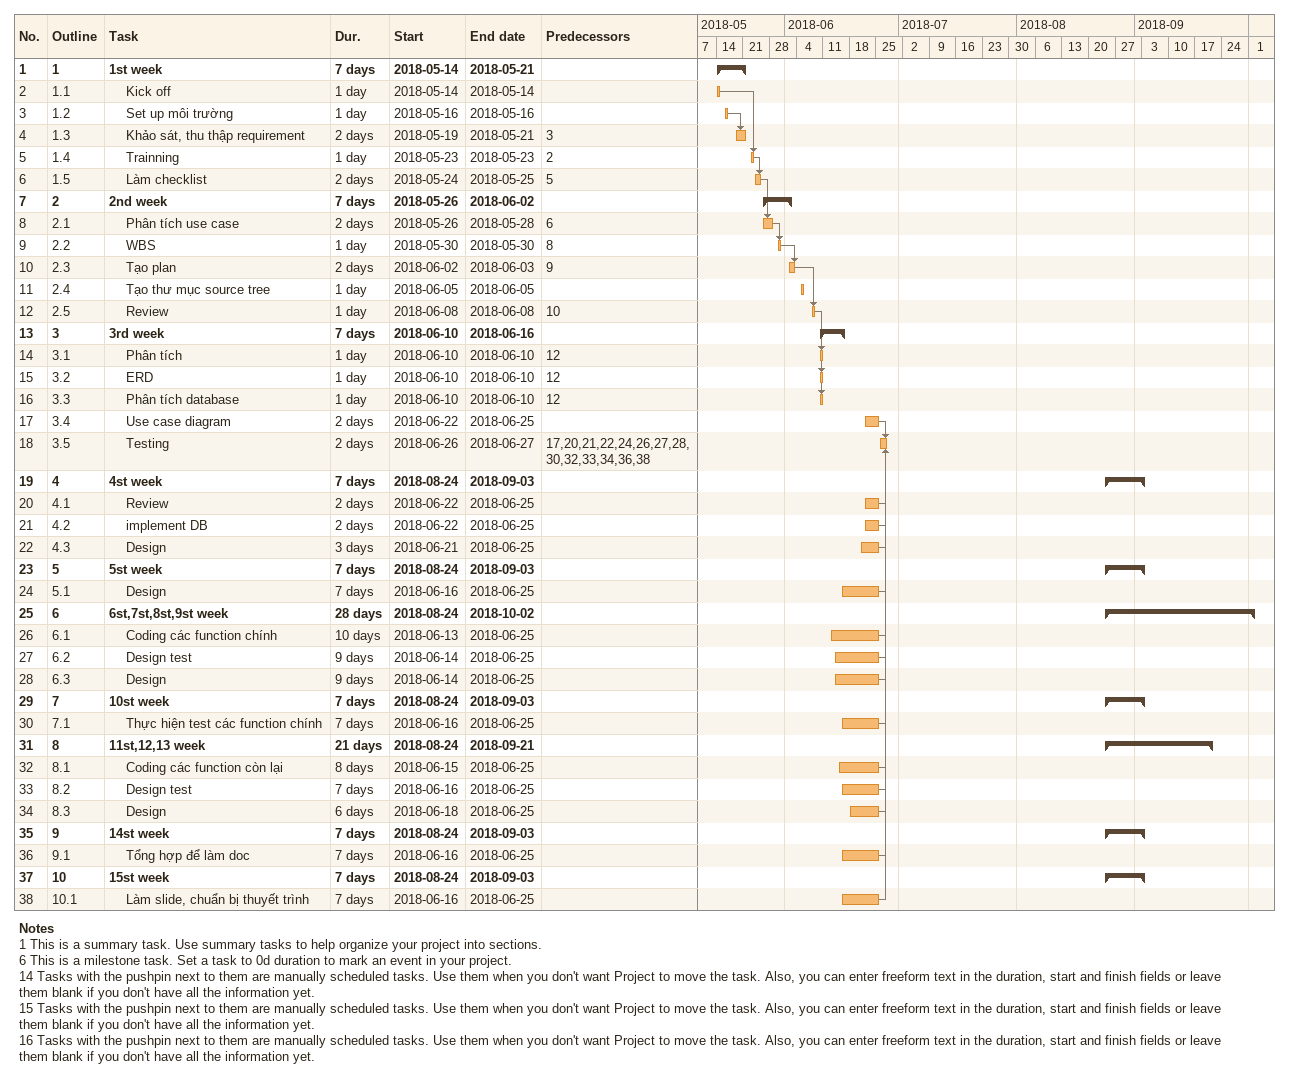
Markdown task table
| ID | WBS | Task | Duration | Start | Finish | Predecessors |
|---|---|---|---|---|---|---|
| 1 | 1 | **1st week** | 7d | 2018-05-14 | 2018-05-21 |  |
| 2 | 1.1 | Kick off | 1d | 2018-05-14 | 2018-05-14 |  |
| 3 | 1.2 | Set up môi trường | 1d | 2018-05-16 | 2018-05-16 |  |
| 4 | 1.3 | Khảo sát, thu thập requirement | 2d | 2018-05-19 | 2018-05-21 | 3 |
| 5 | 1.4 | Trainning | 1d | 2018-05-23 | 2018-05-23 | 2 |
| 6 | 1.5 | Làm checklist | 2d | 2018-05-24 | 2018-05-25 | 5 |
| 7 | 2 | **2nd week** | 7d | 2018-05-26 | 2018-06-02 |  |
| 8 | 2.1 | Phân tích use case | 2d | 2018-05-26 | 2018-05-28 | 6 |
| 9 | 2.2 | WBS | 1d | 2018-05-30 | 2018-05-30 | 8 |
| 10 | 2.3 | Tạo plan | 2d | 2018-06-02 | 2018-06-03 | 9 |
| 11 | 2.4 | Tạo thư mục source tree | 1d | 2018-06-05 | 2018-06-05 |  |
| 12 | 2.5 | Review | 1d | 2018-06-08 | 2018-06-08 | 10 |
| 13 | 3 | **3rd week** | 7d | 2018-06-10 | 2018-06-16 |  |
| 14 | 3.1 | Phân tích | 1d | 2018-06-10 | 2018-06-10 | 12 |
| 15 | 3.2 | ERD | 1d | 2018-06-10 | 2018-06-10 | 12 |
| 16 | 3.3 | Phân tích database | 1d | 2018-06-10 | 2018-06-10 | 12 |
| 17 | 3.4 | Use case diagram | 2d | 2018-06-22 | 2018-06-25 |  |
| 18 | 3.5 | Testing | 2d | 2018-06-26 | 2018-06-27 | 17, 20, 21, 22, 24, 26, 27, 28, 30, 32, 33, 34, 36, 38 |
| 19 | 4 | **4st week** | 7d | 2018-08-24 | 2018-09-03 |  |
| 20 | 4.1 | Review | 2d | 2018-06-22 | 2018-06-25 |  |
| 21 | 4.2 | implement DB | 2d | 2018-06-22 | 2018-06-25 |  |
| 22 | 4.3 | Design | 3d | 2018-06-21 | 2018-06-25 |  |
| 23 | 5 | **5st week** | 7d | 2018-08-24 | 2018-09-03 |  |
| 24 | 5.1 | Design | 7d | 2018-06-16 | 2018-06-25 |  |
| 25 | 6 | **6st,7st,8st,9st week** | 28d | 2018-08-24 | 2018-10-02 |  |
| 26 | 6.1 | Coding các function chính | 10d | 2018-06-13 | 2018-06-25 |  |
| 27 | 6.2 | Design test | 9d | 2018-06-14 | 2018-06-25 |  |
| 28 | 6.3 | Design | 9d | 2018-06-14 | 2018-06-25 |  |
| 29 | 7 | **10st week** | 7d | 2018-08-24 | 2018-09-03 |  |
| 30 | 7.1 | Thực hiện test các function chính | 7d | 2018-06-16 | 2018-06-25 |  |
| 31 | 8 | **11st,12,13 week** | 21d | 2018-08-24 | 2018-09-21 |  |
| 32 | 8.1 | Coding các function còn lại | 8d | 2018-06-15 | 2018-06-25 |  |
| 33 | 8.2 | Design test | 7d | 2018-06-16 | 2018-06-25 |  |
| 34 | 8.3 | Design | 6d | 2018-06-18 | 2018-06-25 |  |
| 35 | 9 | **14st week** | 7d | 2018-08-24 | 2018-09-03 |  |
| 36 | 9.1 | Tổng hợp để làm doc | 7d | 2018-06-16 | 2018-06-25 |  |
| 37 | 10 | **15st week** | 7d | 2018-08-24 | 2018-09-03 |  |
| 38 | 10.1 | Làm slide, chuẩn bị thuyết trình | 7d | 2018-06-16 | 2018-06-25 |  |

Notes
- 1: This is a summary task. Use summary tasks to help organize your project into sections.
- 6: This is a milestone task. Set a task to 0d duration to mark an event in your project.
- 14: Tasks with the pushpin next to them are manually scheduled tasks. Use them when you don't want Project to move the task. Also, you can enter freeform text in the duration, start and finish fields or leave them blank if you don't have all the information yet.
- 15: Tasks with the pushpin next to them are manually scheduled tasks. Use them when you don't want Project to move the task. Also, you can enter freeform text in the duration, start and finish fields or leave them blank if you don't have all the information yet.
- 16: Tasks with the pushpin next to them are manually scheduled tasks. Use them when you don't want Project to move the task. Also, you can enter freeform text in the duration, start and finish fields or leave them blank if you don't have all the information yet.
